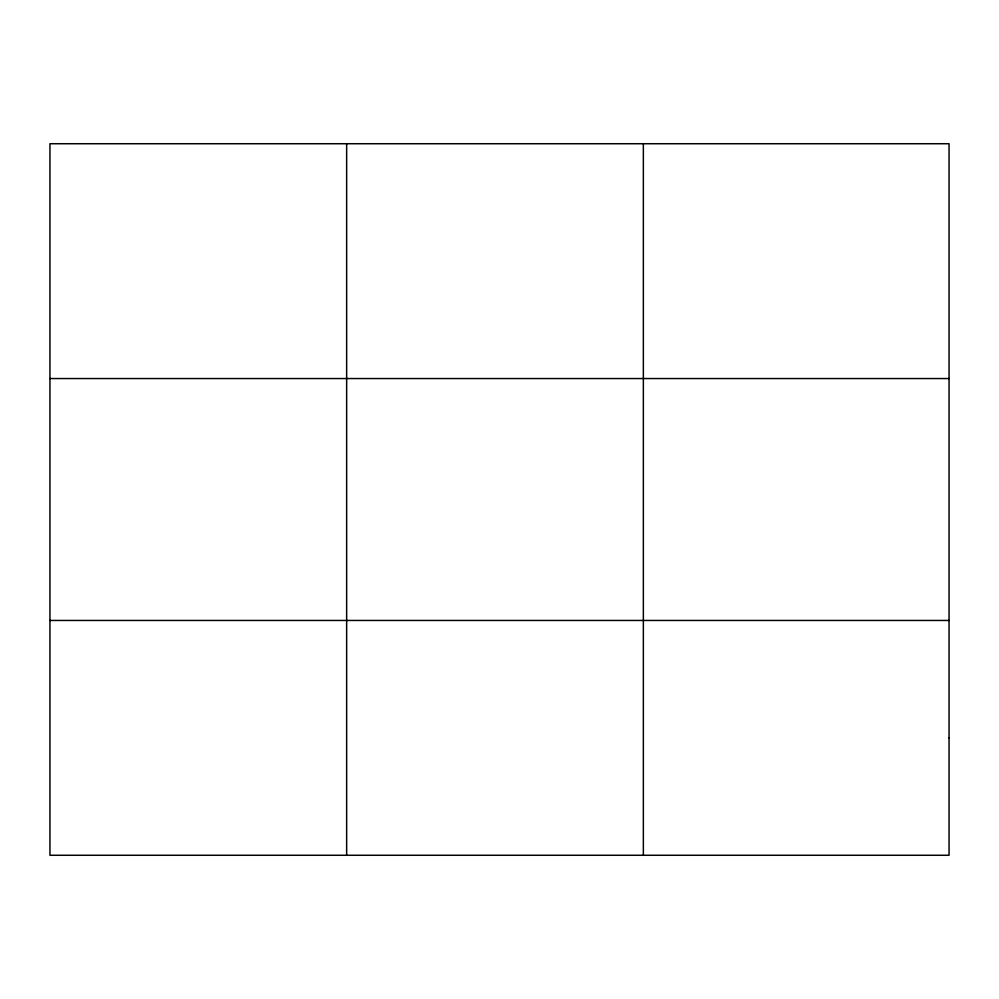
<?xml version="1.0" encoding="UTF-8"?>
<svg xmlns="http://www.w3.org/2000/svg" width="999" height="999" viewBox="0 0 999 999"><rect width="100%" height="100%" fill="white"/><g stroke="black" fill="none" stroke-linecap="round" stroke-linejoin="round"><path stroke-width="1.5" d="M346.653 143.731L346.653 855.269M643.356 143.731L643.356 855.269M49.95 378.546L949.05 378.546M49.95 620.454L949.05 620.454M949.05 737.861L949.05 855.269L49.95 855.269L49.95 143.731L949.05 143.731L949.05 737.861"/></g></svg>
